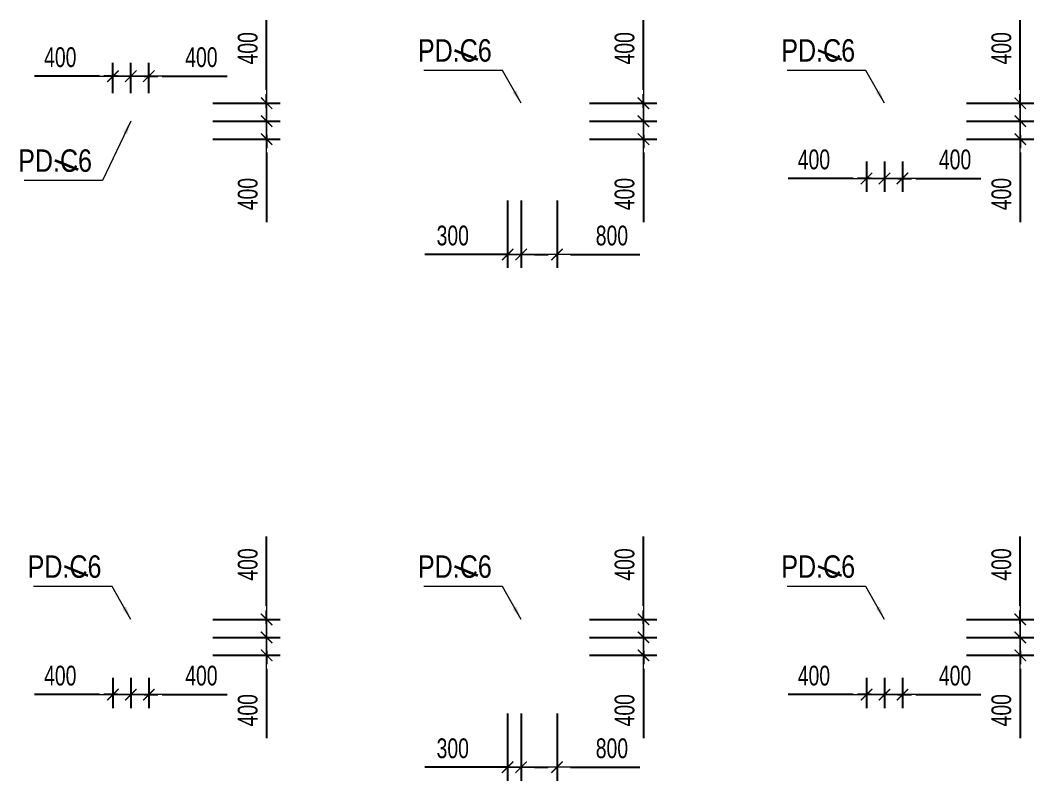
# Model space of a CAD drawing. Header units: millimetres. Extents: x -259680 to 286077, y -1281 to 94455.
# Drawn here: x 6735 to 29327, y 2206 to 19149 of the extents above; entities that cross this region are included whole.
import ezdxf
from ezdxf.enums import TextEntityAlignment as Align

# ---------------------------------------------------------------- set-up
doc = ezdxf.new("R2010")
doc.units = ezdxf.units.MM
doc.layers.get('Defpoints').update_dxf_attribs({"color": 151, "lineweight": 9})
for name, color, linetype, lineweight in [('$0$C1', 20, 'Continuous', 35), ('$1$NDC_S_ANNO', 7, 'Continuous', 20), ('$1$NDC_S_DIM', 1, 'Continuous', 15), ('NDC_S_DIM', 1, 'Continuous', 15)]:
    doc.layers.add(name, color=color, linetype=linetype, lineweight=lineweight)
doc.styles.add('$1$NDC_DIM', font='', dxfattribs={"width": 0.75})
doc.styles.add('$2$ARIAL', font='arial.ttf', dxfattribs={"width": 0.8})
doc.styles.add('NDC_DIM', font='', dxfattribs={"width": 0.75})
doc.styles.get('$1$NDC_DIM').set_extended_font_data('Dotum')
doc.styles.get('NDC_DIM').set_extended_font_data('Dotum')
doc.dimstyles.new('$0$NDC_dim_150', dxfattribs={"dimscale": 150, "dimtxt": 2.2, "dimasz": 1.5, "dimexe": 1.5, "dimexo": 2.5, "dimgap": 1, "dimtad": 1, "dimdec": 0, "dimzin": 0, "dimdsep": 46, "dimtxsty": '$1$NDC_DIM', "dimblk": '$1$DIMMARK', "dimcen": 0.09, "dimdle": 1.2, "dimclrd": 1, "dimclre": 1, "dimclrt": 3, "dimadec": 0, "dimazin": 0, "dimtfac": 1, "dimtdec": 0, "dimtix": 1, "dimtofl": 0, "dimtmove": 0, "dimatfit": 3, "dimfxl": 6, "dimfxlon": 1, "dimtolj": 1, "dimtzin": 0, "dimarcsym": 0})
doc.dimstyles.new('$1$NDC_dim_iso', dxfattribs={"dimtxt": 2.2, "dimasz": 1, "dimexe": 1.5, "dimexo": 2.5, "dimgap": 1, "dimtad": 1, "dimdec": 0, "dimzin": 0, "dimdsep": 46, "dimtxsty": '$1$NDC_DIM', "dimblk": '$1$DIMMARK', "dimcen": 0.09, "dimdle": 1.2, "dimclrd": 1, "dimclre": 1, "dimclrt": 3, "dimadec": 0, "dimazin": 0, "dimtfac": 1, "dimtdec": 0, "dimtix": 1, "dimtofl": 0, "dimtmove": 0, "dimatfit": 3, "dimfxl": 6, "dimfxlon": 1, "dimtolj": 1, "dimtzin": 0, "dimarcsym": 0})
doc.dimstyles.new('NDC_dim_200', dxfattribs={"dimscale": 200, "dimtxt": 2.2, "dimasz": 1.5, "dimexe": 1.5, "dimexo": 2.5, "dimgap": 1, "dimtad": 1, "dimdec": 0, "dimzin": 0, "dimdsep": 46, "dimtxsty": 'NDC_DIM', "dimblk": 'DIMMARK', "dimcen": 0.09, "dimdle": 1.2, "dimclrd": 1, "dimclre": 1, "dimclrt": 3, "dimadec": 0, "dimazin": 0, "dimtfac": 1, "dimtdec": 0, "dimtix": 1, "dimtofl": 0, "dimtmove": 0, "dimatfit": 3, "dimfxl": 6, "dimfxlon": 1, "dimtolj": 1, "dimtzin": 0, "dimarcsym": 0})

# ---------------------------------------------------------------- blocks, each defined once
blk = doc.blocks.new('$1$DIMMARK')
at = {"layer": '$1$NDC_S_DIM', "color": 1}
blk.add_line((-1.5, 0), (1, 0), dxfattribs=at)
at = {"layer": '$1$NDC_S_DIM', "color": 2, "const_width": 0.1}
blk.add_lwpolyline([(-0.424, -0.424), (0.424, 0.424)], dxfattribs=at)
blk = doc.blocks.new('DIMMARK')
at = {"layer": 'NDC_S_DIM', "color": 1}
blk.add_line((-1.5, 0), (1, 0), dxfattribs=at)
at = {"layer": 'NDC_S_DIM', "color": 2, "const_width": 0.1}
blk.add_lwpolyline([(-0.424, -0.424), (0.424, 0.424)], dxfattribs=at)
blk = doc.blocks.new('*D310')
at = {"layer": 'Defpoints', "color": 0, "ltscale": 100, "transparency": 16777216}
for p in [(9600, 17903), (9200, 17028), (9600, 17028)]:
    blk.add_point(p, dxfattribs=at)
at = {"layer": 'NDC_S_DIM', "color": 1, "lineweight": -2, "ltscale": 100, "transparency": 16777216}
for p, q in [((9200, 17528), (9200, 18203)), ((9600, 17528), (9600, 18203)), ((8900, 17903), (8600, 17903)), ((9900, 17903), (11345, 17903))]:
    blk.add_line(p, q, dxfattribs=at)
at = {"layer": 'NDC_S_DIM', "color": 1, "lineweight": -2, "ltscale": 100, "transparency": 16777216, "xscale": 300, "yscale": 300, "zscale": 300}
blk.add_blockref('DIMMARK', (9200, 17903), dxfattribs=at)
at = {"layer": 'NDC_S_DIM', "color": 1, "lineweight": -2, "ltscale": 100, "transparency": 16777216, "xscale": 300, "yscale": 300, "zscale": 300, "rotation": 180}
blk.add_blockref('DIMMARK', (9600, 17903), dxfattribs=at)
at = {"layer": 'NDC_S_DIM', "color": 3, "ltscale": 100, "transparency": 16777216, "insert": (10773, 18324), "char_height": 440, "attachment_point": 5, "style": 'NDC_DIM'}
blk.add_mtext('\\A1;400', dxfattribs=at)
blk = doc.blocks.new('*D311')
at = {"layer": 'Defpoints', "color": 0, "ltscale": 100, "transparency": 16777216}
for p in [(9200, 17903), (8800, 17028), (9200, 17028)]:
    blk.add_point(p, dxfattribs=at)
at = {"layer": 'NDC_S_DIM', "color": 1, "lineweight": -2, "ltscale": 100, "transparency": 16777216}
for p, q in [((8800, 17528), (8800, 18203)), ((9200, 17528), (9200, 18203)), ((8500, 17903), (7055, 17903)), ((9500, 17903), (9800, 17903))]:
    blk.add_line(p, q, dxfattribs=at)
at = {"layer": 'NDC_S_DIM', "color": 1, "lineweight": -2, "ltscale": 100, "transparency": 16777216, "xscale": 300, "yscale": 300, "zscale": 300}
blk.add_blockref('DIMMARK', (8800, 17903), dxfattribs=at)
at = {"layer": 'NDC_S_DIM', "color": 1, "lineweight": -2, "ltscale": 100, "transparency": 16777216, "xscale": 300, "yscale": 300, "zscale": 300, "rotation": 180}
blk.add_blockref('DIMMARK', (9200, 17903), dxfattribs=at)
at = {"layer": 'NDC_S_DIM', "color": 3, "ltscale": 100, "transparency": 16777216, "insert": (7627, 18324), "char_height": 440, "attachment_point": 5, "style": 'NDC_DIM'}
blk.add_mtext('\\A1;400', dxfattribs=at)
blk = doc.blocks.new('*D312')
at = {"layer": 'Defpoints', "color": 0, "ltscale": 100, "transparency": 16777216}
for p in [(9600, 17300), (12227, 17300), (9600, 16900)]:
    blk.add_point(p, dxfattribs=at)
at = {"layer": 'NDC_S_DIM', "color": 1, "lineweight": -2, "ltscale": 100, "transparency": 16777216}
for p, q in [((12227, 17600), (12227, 19149)), ((11027, 17300), (12527, 17300)), ((11027, 16900), (12527, 16900)), ((12227, 16600), (12227, 16300))]:
    blk.add_line(p, q, dxfattribs=at)
at = {"layer": 'NDC_S_DIM', "color": 1, "lineweight": -2, "ltscale": 100, "transparency": 16777216, "xscale": 300, "yscale": 300, "zscale": 300}
for p, rotation in [((12227, 17300), 270), ((12227, 16900), 90)]:
    blk.add_blockref('DIMMARK', p, dxfattribs=dict(at, rotation=rotation))
at = {"layer": 'NDC_S_DIM', "color": 3, "ltscale": 100, "transparency": 16777216, "insert": (11807, 18524), "char_height": 440, "attachment_point": 5, "rotation": 90, "style": 'NDC_DIM'}
blk.add_mtext('\\A1;400', dxfattribs=at)
blk = doc.blocks.new('*D313')
at = {"layer": 'Defpoints', "color": 0, "ltscale": 100, "transparency": 16777216}
for p in [(9600, 16900), (12227, 16900), (9600, 16500)]:
    blk.add_point(p, dxfattribs=at)
at = {"layer": 'NDC_S_DIM', "color": 1, "lineweight": -2, "ltscale": 100, "transparency": 16777216}
for p, q in [((12227, 17200), (12227, 17500)), ((11027, 16900), (12527, 16900)), ((11027, 16500), (12527, 16500)), ((12227, 16200), (12227, 14651))]:
    blk.add_line(p, q, dxfattribs=at)
at = {"layer": 'NDC_S_DIM', "color": 1, "lineweight": -2, "ltscale": 100, "transparency": 16777216, "xscale": 300, "yscale": 300, "zscale": 300}
for p, rotation in [((12227, 16900), 270), ((12227, 16500), 90)]:
    blk.add_blockref('DIMMARK', p, dxfattribs=dict(at, rotation=rotation))
at = {"layer": 'NDC_S_DIM', "color": 3, "ltscale": 100, "transparency": 16777216, "insert": (11807, 15276), "char_height": 440, "attachment_point": 5, "rotation": 90, "style": 'NDC_DIM'}
blk.add_mtext('\\A1;400', dxfattribs=at)
blk = doc.blocks.new('*D314')
at = {"layer": 'Defpoints', "color": 0, "ltscale": 100, "transparency": 16777216}
for p in [(18700, 17300), (20627, 17300), (18700, 16900)]:
    blk.add_point(p, dxfattribs=at)
at = {"layer": 'NDC_S_DIM', "color": 1, "lineweight": -2, "ltscale": 100, "transparency": 16777216}
for p, q in [((20627, 17600), (20627, 19149)), ((19427, 17300), (20927, 17300)), ((19427, 16900), (20927, 16900)), ((20627, 16600), (20627, 16300))]:
    blk.add_line(p, q, dxfattribs=at)
at = {"layer": 'NDC_S_DIM', "color": 1, "lineweight": -2, "ltscale": 100, "transparency": 16777216, "xscale": 300, "yscale": 300, "zscale": 300}
for p, rotation in [((20627, 17300), 270), ((20627, 16900), 90)]:
    blk.add_blockref('DIMMARK', p, dxfattribs=dict(at, rotation=rotation))
at = {"layer": 'NDC_S_DIM', "color": 3, "ltscale": 100, "transparency": 16777216, "insert": (20207, 18524), "char_height": 440, "attachment_point": 5, "rotation": 90, "style": 'NDC_DIM'}
blk.add_mtext('\\A1;400', dxfattribs=at)
blk = doc.blocks.new('*D315')
at = {"layer": 'Defpoints', "color": 0, "ltscale": 100, "transparency": 16777216}
for p in [(18700, 16900), (20627, 16900), (18700, 16500)]:
    blk.add_point(p, dxfattribs=at)
at = {"layer": 'NDC_S_DIM', "color": 1, "lineweight": -2, "ltscale": 100, "transparency": 16777216}
for p, q in [((20627, 17200), (20627, 17500)), ((19427, 16900), (20927, 16900)), ((19427, 16500), (20927, 16500)), ((20627, 16200), (20627, 14651))]:
    blk.add_line(p, q, dxfattribs=at)
at = {"layer": 'NDC_S_DIM', "color": 1, "lineweight": -2, "ltscale": 100, "transparency": 16777216, "xscale": 300, "yscale": 300, "zscale": 300}
for p, rotation in [((20627, 16900), 270), ((20627, 16500), 90)]:
    blk.add_blockref('DIMMARK', p, dxfattribs=dict(at, rotation=rotation))
at = {"layer": 'NDC_S_DIM', "color": 3, "ltscale": 100, "transparency": 16777216, "insert": (20207, 15276), "char_height": 440, "attachment_point": 5, "rotation": 90, "style": 'NDC_DIM'}
blk.add_mtext('\\A1;400', dxfattribs=at)
blk = doc.blocks.new('*D316')
at = {"layer": 'Defpoints', "color": 0, "ltscale": 100, "transparency": 16777216}
for p in [(26000, 16500), (26400, 16500), (26400, 15624)]:
    blk.add_point(p, dxfattribs=at)
at = {"layer": 'NDC_S_DIM', "color": 1, "lineweight": -2, "ltscale": 100, "transparency": 16777216}
for p, q in [((26000, 16000), (26000, 15324)), ((26400, 16000), (26400, 15324)), ((25700, 15624), (25400, 15624)), ((26700, 15624), (28145, 15624))]:
    blk.add_line(p, q, dxfattribs=at)
at = {"layer": 'NDC_S_DIM', "color": 1, "lineweight": -2, "ltscale": 100, "transparency": 16777216, "xscale": 300, "yscale": 300, "zscale": 300}
blk.add_blockref('DIMMARK', (26000, 15624), dxfattribs=at)
at = {"layer": 'NDC_S_DIM', "color": 1, "lineweight": -2, "ltscale": 100, "transparency": 16777216, "xscale": 300, "yscale": 300, "zscale": 300, "rotation": 180}
blk.add_blockref('DIMMARK', (26400, 15624), dxfattribs=at)
at = {"layer": 'NDC_S_DIM', "color": 3, "ltscale": 100, "transparency": 16777216, "insert": (27573, 16045), "char_height": 440, "attachment_point": 5, "style": 'NDC_DIM'}
blk.add_mtext('\\A1;400', dxfattribs=at)
blk = doc.blocks.new('*D317')
at = {"layer": 'Defpoints', "color": 0, "ltscale": 100, "transparency": 16777216}
for p in [(25600, 16500), (26000, 16500), (26000, 15624)]:
    blk.add_point(p, dxfattribs=at)
at = {"layer": 'NDC_S_DIM', "color": 1, "lineweight": -2, "ltscale": 100, "transparency": 16777216}
for p, q in [((25600, 16000), (25600, 15324)), ((26000, 16000), (26000, 15324)), ((25300, 15624), (23855, 15624)), ((26300, 15624), (26600, 15624))]:
    blk.add_line(p, q, dxfattribs=at)
at = {"layer": 'NDC_S_DIM', "color": 1, "lineweight": -2, "ltscale": 100, "transparency": 16777216, "xscale": 300, "yscale": 300, "zscale": 300}
blk.add_blockref('DIMMARK', (25600, 15624), dxfattribs=at)
at = {"layer": 'NDC_S_DIM', "color": 1, "lineweight": -2, "ltscale": 100, "transparency": 16777216, "xscale": 300, "yscale": 300, "zscale": 300, "rotation": 180}
blk.add_blockref('DIMMARK', (26000, 15624), dxfattribs=at)
at = {"layer": 'NDC_S_DIM', "color": 3, "ltscale": 100, "transparency": 16777216, "insert": (24427, 16045), "char_height": 440, "attachment_point": 5, "style": 'NDC_DIM'}
blk.add_mtext('\\A1;400', dxfattribs=at)
blk = doc.blocks.new('*D318')
at = {"layer": 'Defpoints', "color": 0, "ltscale": 100, "transparency": 16777216}
for p in [(26400, 17300), (29027, 17300), (26400, 16900)]:
    blk.add_point(p, dxfattribs=at)
at = {"layer": 'NDC_S_DIM', "color": 1, "lineweight": -2, "ltscale": 100, "transparency": 16777216}
for p, q in [((29027, 17600), (29027, 19149)), ((27827, 17300), (29327, 17300)), ((27827, 16900), (29327, 16900)), ((29027, 16600), (29027, 16300))]:
    blk.add_line(p, q, dxfattribs=at)
at = {"layer": 'NDC_S_DIM', "color": 1, "lineweight": -2, "ltscale": 100, "transparency": 16777216, "xscale": 300, "yscale": 300, "zscale": 300}
for p, rotation in [((29027, 17300), 270), ((29027, 16900), 90)]:
    blk.add_blockref('DIMMARK', p, dxfattribs=dict(at, rotation=rotation))
at = {"layer": 'NDC_S_DIM', "color": 3, "ltscale": 100, "transparency": 16777216, "insert": (28607, 18524), "char_height": 440, "attachment_point": 5, "rotation": 90, "style": 'NDC_DIM'}
blk.add_mtext('\\A1;400', dxfattribs=at)
blk = doc.blocks.new('*D319')
at = {"layer": 'Defpoints', "color": 0, "ltscale": 100, "transparency": 16777216}
for p in [(26400, 16900), (29027, 16900), (26400, 16500)]:
    blk.add_point(p, dxfattribs=at)
at = {"layer": 'NDC_S_DIM', "color": 1, "lineweight": -2, "ltscale": 100, "transparency": 16777216}
for p, q in [((29027, 17200), (29027, 17500)), ((27827, 16900), (29327, 16900)), ((27827, 16500), (29327, 16500)), ((29027, 16200), (29027, 14651))]:
    blk.add_line(p, q, dxfattribs=at)
at = {"layer": 'NDC_S_DIM', "color": 1, "lineweight": -2, "ltscale": 100, "transparency": 16777216, "xscale": 300, "yscale": 300, "zscale": 300}
for p, rotation in [((29027, 16900), 270), ((29027, 16500), 90)]:
    blk.add_blockref('DIMMARK', p, dxfattribs=dict(at, rotation=rotation))
at = {"layer": 'NDC_S_DIM', "color": 3, "ltscale": 100, "transparency": 16777216, "insert": (28607, 15276), "char_height": 440, "attachment_point": 5, "rotation": 90, "style": 'NDC_DIM'}
blk.add_mtext('\\A1;400', dxfattribs=at)
blk = doc.blocks.new('*D328')
at = {"layer": 'Defpoints', "color": 0, "ltscale": 100, "transparency": 16777216}
for p in [(9200, 5000), (9600, 5000), (9600, 4124)]:
    blk.add_point(p, dxfattribs=at)
at = {"layer": 'NDC_S_DIM', "color": 1, "lineweight": -2, "ltscale": 100, "transparency": 16777216}
for p, q in [((9200, 4500), (9200, 3824)), ((9600, 4500), (9600, 3824)), ((8900, 4124), (8600, 4124)), ((9900, 4124), (11345, 4124))]:
    blk.add_line(p, q, dxfattribs=at)
at = {"layer": 'NDC_S_DIM', "color": 1, "lineweight": -2, "ltscale": 100, "transparency": 16777216, "xscale": 300, "yscale": 300, "zscale": 300}
blk.add_blockref('DIMMARK', (9200, 4124), dxfattribs=at)
at = {"layer": 'NDC_S_DIM', "color": 1, "lineweight": -2, "ltscale": 100, "transparency": 16777216, "xscale": 300, "yscale": 300, "zscale": 300, "rotation": 180}
blk.add_blockref('DIMMARK', (9600, 4124), dxfattribs=at)
at = {"layer": 'NDC_S_DIM', "color": 3, "ltscale": 100, "transparency": 16777216, "insert": (10773, 4545), "char_height": 440, "attachment_point": 5, "style": 'NDC_DIM'}
blk.add_mtext('\\A1;400', dxfattribs=at)
blk = doc.blocks.new('*D329')
at = {"layer": 'Defpoints', "color": 0, "ltscale": 100, "transparency": 16777216}
for p in [(8800, 5000), (9200, 5000), (9200, 4124)]:
    blk.add_point(p, dxfattribs=at)
at = {"layer": 'NDC_S_DIM', "color": 1, "lineweight": -2, "ltscale": 100, "transparency": 16777216}
for p, q in [((8800, 4500), (8800, 3824)), ((9200, 4500), (9200, 3824)), ((8500, 4124), (7055, 4124)), ((9500, 4124), (9800, 4124))]:
    blk.add_line(p, q, dxfattribs=at)
at = {"layer": 'NDC_S_DIM', "color": 1, "lineweight": -2, "ltscale": 100, "transparency": 16777216, "xscale": 300, "yscale": 300, "zscale": 300}
blk.add_blockref('DIMMARK', (8800, 4124), dxfattribs=at)
at = {"layer": 'NDC_S_DIM', "color": 1, "lineweight": -2, "ltscale": 100, "transparency": 16777216, "xscale": 300, "yscale": 300, "zscale": 300, "rotation": 180}
blk.add_blockref('DIMMARK', (9200, 4124), dxfattribs=at)
at = {"layer": 'NDC_S_DIM', "color": 3, "ltscale": 100, "transparency": 16777216, "insert": (7627, 4545), "char_height": 440, "attachment_point": 5, "style": 'NDC_DIM'}
blk.add_mtext('\\A1;400', dxfattribs=at)
blk = doc.blocks.new('*D330')
at = {"layer": 'Defpoints', "color": 0, "ltscale": 100, "transparency": 16777216}
for p in [(9600, 5800), (12227, 5800), (9600, 5400)]:
    blk.add_point(p, dxfattribs=at)
at = {"layer": 'NDC_S_DIM', "color": 1, "lineweight": -2, "ltscale": 100, "transparency": 16777216}
for p, q in [((12227, 6100), (12227, 7649)), ((11027, 5800), (12527, 5800)), ((11027, 5400), (12527, 5400)), ((12227, 5100), (12227, 4800))]:
    blk.add_line(p, q, dxfattribs=at)
at = {"layer": 'NDC_S_DIM', "color": 1, "lineweight": -2, "ltscale": 100, "transparency": 16777216, "xscale": 300, "yscale": 300, "zscale": 300}
for p, rotation in [((12227, 5800), 270), ((12227, 5400), 90)]:
    blk.add_blockref('DIMMARK', p, dxfattribs=dict(at, rotation=rotation))
at = {"layer": 'NDC_S_DIM', "color": 3, "ltscale": 100, "transparency": 16777216, "insert": (11807, 7024), "char_height": 440, "attachment_point": 5, "rotation": 90, "style": 'NDC_DIM'}
blk.add_mtext('\\A1;400', dxfattribs=at)
blk = doc.blocks.new('*D331')
at = {"layer": 'Defpoints', "color": 0, "ltscale": 100, "transparency": 16777216}
for p in [(9600, 5400), (12227, 5400), (9600, 5000)]:
    blk.add_point(p, dxfattribs=at)
at = {"layer": 'NDC_S_DIM', "color": 1, "lineweight": -2, "ltscale": 100, "transparency": 16777216}
for p, q in [((12227, 5700), (12227, 6000)), ((11027, 5400), (12527, 5400)), ((11027, 5000), (12527, 5000)), ((12227, 4700), (12227, 3151))]:
    blk.add_line(p, q, dxfattribs=at)
at = {"layer": 'NDC_S_DIM', "color": 1, "lineweight": -2, "ltscale": 100, "transparency": 16777216, "xscale": 300, "yscale": 300, "zscale": 300}
for p, rotation in [((12227, 5400), 270), ((12227, 5000), 90)]:
    blk.add_blockref('DIMMARK', p, dxfattribs=dict(at, rotation=rotation))
at = {"layer": 'NDC_S_DIM', "color": 3, "ltscale": 100, "transparency": 16777216, "insert": (11807, 3776), "char_height": 440, "attachment_point": 5, "rotation": 90, "style": 'NDC_DIM'}
blk.add_mtext('\\A1;400', dxfattribs=at)
blk = doc.blocks.new('*D332')
at = {"layer": 'Defpoints', "color": 0, "ltscale": 100, "transparency": 16777216}
for p in [(18700, 5800), (20627, 5800), (18700, 5400)]:
    blk.add_point(p, dxfattribs=at)
at = {"layer": 'NDC_S_DIM', "color": 1, "lineweight": -2, "ltscale": 100, "transparency": 16777216}
for p, q in [((20627, 6100), (20627, 7649)), ((19427, 5800), (20927, 5800)), ((19427, 5400), (20927, 5400)), ((20627, 5100), (20627, 4800))]:
    blk.add_line(p, q, dxfattribs=at)
at = {"layer": 'NDC_S_DIM', "color": 1, "lineweight": -2, "ltscale": 100, "transparency": 16777216, "xscale": 300, "yscale": 300, "zscale": 300}
for p, rotation in [((20627, 5800), 270), ((20627, 5400), 90)]:
    blk.add_blockref('DIMMARK', p, dxfattribs=dict(at, rotation=rotation))
at = {"layer": 'NDC_S_DIM', "color": 3, "ltscale": 100, "transparency": 16777216, "insert": (20207, 7024), "char_height": 440, "attachment_point": 5, "rotation": 90, "style": 'NDC_DIM'}
blk.add_mtext('\\A1;400', dxfattribs=at)
blk = doc.blocks.new('*D333')
at = {"layer": 'Defpoints', "color": 0, "ltscale": 100, "transparency": 16777216}
for p in [(18700, 5400), (20627, 5400), (18700, 5000)]:
    blk.add_point(p, dxfattribs=at)
at = {"layer": 'NDC_S_DIM', "color": 1, "lineweight": -2, "ltscale": 100, "transparency": 16777216}
for p, q in [((20627, 5700), (20627, 6000)), ((19427, 5400), (20927, 5400)), ((19427, 5000), (20927, 5000)), ((20627, 4700), (20627, 3151))]:
    blk.add_line(p, q, dxfattribs=at)
at = {"layer": 'NDC_S_DIM', "color": 1, "lineweight": -2, "ltscale": 100, "transparency": 16777216, "xscale": 300, "yscale": 300, "zscale": 300}
for p, rotation in [((20627, 5400), 270), ((20627, 5000), 90)]:
    blk.add_blockref('DIMMARK', p, dxfattribs=dict(at, rotation=rotation))
at = {"layer": 'NDC_S_DIM', "color": 3, "ltscale": 100, "transparency": 16777216, "insert": (20207, 3776), "char_height": 440, "attachment_point": 5, "rotation": 90, "style": 'NDC_DIM'}
blk.add_mtext('\\A1;400', dxfattribs=at)
blk = doc.blocks.new('*D334')
at = {"layer": 'Defpoints', "color": 0, "ltscale": 100, "transparency": 16777216}
for p in [(26000, 5000), (26400, 5000), (26400, 4124)]:
    blk.add_point(p, dxfattribs=at)
at = {"layer": 'NDC_S_DIM', "color": 1, "lineweight": -2, "ltscale": 100, "transparency": 16777216}
for p, q in [((26000, 4500), (26000, 3824)), ((26400, 4500), (26400, 3824)), ((25700, 4124), (25400, 4124)), ((26700, 4124), (28145, 4124))]:
    blk.add_line(p, q, dxfattribs=at)
at = {"layer": 'NDC_S_DIM', "color": 1, "lineweight": -2, "ltscale": 100, "transparency": 16777216, "xscale": 300, "yscale": 300, "zscale": 300}
blk.add_blockref('DIMMARK', (26000, 4124), dxfattribs=at)
at = {"layer": 'NDC_S_DIM', "color": 1, "lineweight": -2, "ltscale": 100, "transparency": 16777216, "xscale": 300, "yscale": 300, "zscale": 300, "rotation": 180}
blk.add_blockref('DIMMARK', (26400, 4124), dxfattribs=at)
at = {"layer": 'NDC_S_DIM', "color": 3, "ltscale": 100, "transparency": 16777216, "insert": (27573, 4545), "char_height": 440, "attachment_point": 5, "style": 'NDC_DIM'}
blk.add_mtext('\\A1;400', dxfattribs=at)
blk = doc.blocks.new('*D335')
at = {"layer": 'Defpoints', "color": 0, "ltscale": 100, "transparency": 16777216}
for p in [(25600, 5000), (26000, 5000), (26000, 4124)]:
    blk.add_point(p, dxfattribs=at)
at = {"layer": 'NDC_S_DIM', "color": 1, "lineweight": -2, "ltscale": 100, "transparency": 16777216}
for p, q in [((25600, 4500), (25600, 3824)), ((26000, 4500), (26000, 3824)), ((25300, 4124), (23855, 4124)), ((26300, 4124), (26600, 4124))]:
    blk.add_line(p, q, dxfattribs=at)
at = {"layer": 'NDC_S_DIM', "color": 1, "lineweight": -2, "ltscale": 100, "transparency": 16777216, "xscale": 300, "yscale": 300, "zscale": 300}
blk.add_blockref('DIMMARK', (25600, 4124), dxfattribs=at)
at = {"layer": 'NDC_S_DIM', "color": 1, "lineweight": -2, "ltscale": 100, "transparency": 16777216, "xscale": 300, "yscale": 300, "zscale": 300, "rotation": 180}
blk.add_blockref('DIMMARK', (26000, 4124), dxfattribs=at)
at = {"layer": 'NDC_S_DIM', "color": 3, "ltscale": 100, "transparency": 16777216, "insert": (24427, 4545), "char_height": 440, "attachment_point": 5, "style": 'NDC_DIM'}
blk.add_mtext('\\A1;400', dxfattribs=at)
blk = doc.blocks.new('*D336')
at = {"layer": 'Defpoints', "color": 0, "ltscale": 100, "transparency": 16777216}
for p in [(26400, 5800), (29027, 5800), (26400, 5400)]:
    blk.add_point(p, dxfattribs=at)
at = {"layer": 'NDC_S_DIM', "color": 1, "lineweight": -2, "ltscale": 100, "transparency": 16777216}
for p, q in [((29027, 6100), (29027, 7649)), ((27827, 5800), (29327, 5800)), ((27827, 5400), (29327, 5400)), ((29027, 5100), (29027, 4800))]:
    blk.add_line(p, q, dxfattribs=at)
at = {"layer": 'NDC_S_DIM', "color": 1, "lineweight": -2, "ltscale": 100, "transparency": 16777216, "xscale": 300, "yscale": 300, "zscale": 300}
for p, rotation in [((29027, 5800), 270), ((29027, 5400), 90)]:
    blk.add_blockref('DIMMARK', p, dxfattribs=dict(at, rotation=rotation))
at = {"layer": 'NDC_S_DIM', "color": 3, "ltscale": 100, "transparency": 16777216, "insert": (28607, 7024), "char_height": 440, "attachment_point": 5, "rotation": 90, "style": 'NDC_DIM'}
blk.add_mtext('\\A1;400', dxfattribs=at)
blk = doc.blocks.new('*D337')
at = {"layer": 'Defpoints', "color": 0, "ltscale": 100, "transparency": 16777216}
for p in [(26400, 5400), (29027, 5400), (26400, 5000)]:
    blk.add_point(p, dxfattribs=at)
at = {"layer": 'NDC_S_DIM', "color": 1, "lineweight": -2, "ltscale": 100, "transparency": 16777216}
for p, q in [((29027, 5700), (29027, 6000)), ((27827, 5400), (29327, 5400)), ((27827, 5000), (29327, 5000)), ((29027, 4700), (29027, 3151))]:
    blk.add_line(p, q, dxfattribs=at)
at = {"layer": 'NDC_S_DIM', "color": 1, "lineweight": -2, "ltscale": 100, "transparency": 16777216, "xscale": 300, "yscale": 300, "zscale": 300}
for p, rotation in [((29027, 5400), 270), ((29027, 5000), 90)]:
    blk.add_blockref('DIMMARK', p, dxfattribs=dict(at, rotation=rotation))
at = {"layer": 'NDC_S_DIM', "color": 3, "ltscale": 100, "transparency": 16777216, "insert": (28607, 3776), "char_height": 440, "attachment_point": 5, "rotation": 90, "style": 'NDC_DIM'}
blk.add_mtext('\\A1;400', dxfattribs=at)
blk = doc.blocks.new('*D1108')
at = {"layer": 'Defpoints', "color": 0, "ltscale": 100, "transparency": 16777216}
for p in [(17900, 16500), (18700, 16500), (18700, 13930)]:
    blk.add_point(p, dxfattribs=at)
at = {"layer": 'NDC_S_DIM', "color": 1, "lineweight": -2, "ltscale": 100, "transparency": 16777216}
for p, q in [((17900, 15130), (17900, 13630)), ((18700, 15130), (18700, 13630)), ((17600, 13930), (17300, 13930)), ((19000, 13930), (20549, 13930))]:
    blk.add_line(p, q, dxfattribs=at)
at = {"layer": 'NDC_S_DIM', "color": 1, "lineweight": -2, "ltscale": 100, "transparency": 16777216, "xscale": 300, "yscale": 300, "zscale": 300}
blk.add_blockref('DIMMARK', (17900, 13930), dxfattribs=at)
at = {"layer": 'NDC_S_DIM', "color": 1, "lineweight": -2, "ltscale": 100, "transparency": 16777216, "xscale": 300, "yscale": 300, "zscale": 300, "rotation": 180}
blk.add_blockref('DIMMARK', (18700, 13930), dxfattribs=at)
at = {"layer": 'NDC_S_DIM', "color": 3, "ltscale": 100, "transparency": 16777216, "insert": (19924, 14350), "char_height": 440, "attachment_point": 5, "style": 'NDC_DIM'}
blk.add_mtext('\\A1;800', dxfattribs=at)
blk = doc.blocks.new('*D1109')
at = {"layer": 'Defpoints', "color": 0, "ltscale": 100, "transparency": 16777216}
for p in [(17600, 16500), (17900, 16500), (17900, 13930)]:
    blk.add_point(p, dxfattribs=at)
at = {"layer": 'NDC_S_DIM', "color": 1, "lineweight": -2, "ltscale": 100, "transparency": 16777216}
for p, q in [((17600, 15130), (17600, 13630)), ((17900, 15130), (17900, 13630)), ((17300, 13930), (15751, 13930)), ((18200, 13930), (18500, 13930))]:
    blk.add_line(p, q, dxfattribs=at)
at = {"layer": 'NDC_S_DIM', "color": 1, "lineweight": -2, "ltscale": 100, "transparency": 16777216, "xscale": 300, "yscale": 300, "zscale": 300}
blk.add_blockref('DIMMARK', (17600, 13930), dxfattribs=at)
at = {"layer": 'NDC_S_DIM', "color": 1, "lineweight": -2, "ltscale": 100, "transparency": 16777216, "xscale": 300, "yscale": 300, "zscale": 300, "rotation": 180}
blk.add_blockref('DIMMARK', (17900, 13930), dxfattribs=at)
at = {"layer": 'NDC_S_DIM', "color": 3, "ltscale": 100, "transparency": 16777216, "insert": (16376, 14350), "char_height": 440, "attachment_point": 5, "style": 'NDC_DIM'}
blk.add_mtext('\\A1;300', dxfattribs=at)
blk = doc.blocks.new('*D1110')
at = {"layer": 'Defpoints', "color": 0, "ltscale": 100, "transparency": 16777216}
for p in [(17900, 5000), (18700, 5000), (18700, 2506)]:
    blk.add_point(p, dxfattribs=at)
at = {"layer": 'NDC_S_DIM', "color": 1, "lineweight": -2, "ltscale": 100, "transparency": 16777216}
for p, q in [((17900, 3706), (17900, 2206)), ((18700, 3706), (18700, 2206)), ((17600, 2506), (17300, 2506)), ((19000, 2506), (20549, 2506))]:
    blk.add_line(p, q, dxfattribs=at)
at = {"layer": 'NDC_S_DIM', "color": 1, "lineweight": -2, "ltscale": 100, "transparency": 16777216, "xscale": 300, "yscale": 300, "zscale": 300}
blk.add_blockref('DIMMARK', (17900, 2506), dxfattribs=at)
at = {"layer": 'NDC_S_DIM', "color": 1, "lineweight": -2, "ltscale": 100, "transparency": 16777216, "xscale": 300, "yscale": 300, "zscale": 300, "rotation": 180}
blk.add_blockref('DIMMARK', (18700, 2506), dxfattribs=at)
at = {"layer": 'NDC_S_DIM', "color": 3, "ltscale": 100, "transparency": 16777216, "insert": (19924, 2926), "char_height": 440, "attachment_point": 5, "style": 'NDC_DIM'}
blk.add_mtext('\\A1;800', dxfattribs=at)
blk = doc.blocks.new('*D1111')
at = {"layer": 'Defpoints', "color": 0, "ltscale": 100, "transparency": 16777216}
for p in [(17600, 5000), (17900, 5000), (17900, 2506)]:
    blk.add_point(p, dxfattribs=at)
at = {"layer": 'NDC_S_DIM', "color": 1, "lineweight": -2, "ltscale": 100, "transparency": 16777216}
for p, q in [((17600, 3706), (17600, 2206)), ((17900, 3706), (17900, 2206)), ((17300, 2506), (15751, 2506)), ((18200, 2506), (18500, 2506))]:
    blk.add_line(p, q, dxfattribs=at)
at = {"layer": 'NDC_S_DIM', "color": 1, "lineweight": -2, "ltscale": 100, "transparency": 16777216, "xscale": 300, "yscale": 300, "zscale": 300}
blk.add_blockref('DIMMARK', (17600, 2506), dxfattribs=at)
at = {"layer": 'NDC_S_DIM', "color": 1, "lineweight": -2, "ltscale": 100, "transparency": 16777216, "xscale": 300, "yscale": 300, "zscale": 300, "rotation": 180}
blk.add_blockref('DIMMARK', (17900, 2506), dxfattribs=at)
at = {"layer": 'NDC_S_DIM', "color": 3, "ltscale": 100, "transparency": 16777216, "insert": (16376, 2926), "char_height": 440, "attachment_point": 5, "style": 'NDC_DIM'}
blk.add_mtext('\\A1;300', dxfattribs=at)
blk = doc.blocks.new('*U220')
at = {"layer": '$1$NDC_S_ANNO', "ltscale": 0.8, "style": '$2$ARIAL', "width": 0.8}
blk.add_attdef('TEN', text='', height=2.5, dxfattribs=at).set_placement((-2.58, 1.03), align=Align.MIDDLE_CENTER)
at = {"layer": '$1$NDC_S_ANNO', "ltscale": 0.8, "style": '$2$ARIAL', "width": 0.8, "flags": 1}
blk.add_attdef('CHU_THICH', text='', height=2.5, dxfattribs=at).set_placement((0, 0), align=Align.MIDDLE_CENTER)
at = {"layer": 'Defpoints'}
blk.add_leader([(0, 0), (-2.58, 1.03)], dimstyle='$1$NDC_dim_iso', override={"dimgap": 0.625, "dimtad": 0}, dxfattribs=at)
blk = doc.blocks.new('$0$co t check')
at = {"layer": '$0$C1', "xscale": 200, "yscale": 200, "zscale": 200}
for p in [(14898, 18271), (22998, 18271), (5987, 15816), (6198, 6771), (14898, 6771), (22998, 6771)]:
    blk.add_blockref('*U220', p, dxfattribs=at).add_auto_attribs({'TEN': 'PD.C6'})
at = {"layer": '$0$C1'}
for points in [[(15859, 17300), (15442, 18032), (13693, 18032)], [(23959, 17300), (23542, 18032), (21793, 18032)], [(7159, 16900), (6531, 15577), (4782, 15577)], [(7159, 5800), (6742, 6532), (4993, 6532)], [(15859, 5800), (15442, 6532), (13693, 6532)], [(23959, 5800), (23542, 6532), (21793, 6532)]]:
    blk.add_leader(points, dimstyle='$0$NDC_dim_150', override={"dimasz": 2, "dimgap": 1, "dimtad": 0}, dxfattribs=at)

msp = doc.modelspace()

# ---------------------------------------------------------------- block references
at = {"layer": '$1$NDC_S_DIM'}
msp.add_blockref('$0$co t check', (2040.6, 0), dxfattribs=at)

# ---------------------------------------------------------------- dimensions: what is measured, and where the dimension line sits
at = {"layer": 'NDC_S_DIM', "ltscale": 100}
for base, p1, p2, picture, middle in [((12226.7, 17300), (9600, 16900), (9600, 17300), '*D312', (12226.7, 18524.3)), ((20626.7, 17300), (18700, 16900), (18700, 17300), '*D314', (20626.7, 18524.3)), ((29026.7, 17300), (26400, 16900), (26400, 17300), '*D318', (29026.7, 18524.3)), ((12226.7, 16900), (9600, 16500), (9600, 16900), '*D313', (12226.7, 15275.7)), ((20626.7, 16900), (18700, 16500), (18700, 16900), '*D315', (20626.7, 15275.7)), ((29026.7, 16900), (26400, 16500), (26400, 16900), '*D319', (29026.7, 15275.7)), ((12226.7, 5800), (9600, 5400), (9600, 5800), '*D330', (12226.7, 7024.3)), ((20626.7, 5800), (18700, 5400), (18700, 5800), '*D332', (20626.7, 7024.3)), ((29026.7, 5800), (26400, 5400), (26400, 5800), '*D336', (29026.7, 7024.3)), ((12226.7, 5400), (9600, 5000), (9600, 5400), '*D331', (12226.7, 3775.7)), ((20626.7, 5400), (18700, 5000), (18700, 5400), '*D333', (20626.7, 3775.7)), ((29026.7, 5400), (26400, 5000), (26400, 5400), '*D337', (29026.7, 3775.7))]:
    dim = msp.add_linear_dim(base=base, p1=p1, p2=p2, angle=90, dimstyle='NDC_dim_200', dxfattribs=at)
    dim.commit()
    dim.dimension.update_dxf_attribs({"geometry": picture, "text_midpoint": middle, "dimtype": 160})
for base, p1, p2, picture, middle in [((9200, 17903.3), (8800, 17027.8), (9200, 17027.8), '*D311', (7627.5, 17903.3)), ((9600, 17903.3), (9200, 17027.8), (9600, 17027.8), '*D310', (10772.5, 17903.3)), ((17900, 13930.2), (17600, 16500), (17900, 16500), '*D1109', (16375.7, 13930.2)), ((18700, 13930.2), (17900, 16500), (18700, 16500), '*D1108', (19924.3, 13930.2)), ((26000, 15624.4), (25600, 16500), (26000, 16500), '*D317', (24427.5, 15624.4)), ((26400, 15624.4), (26000, 16500), (26400, 16500), '*D316', (27572.5, 15624.4)), ((9200, 4124.4), (8800, 5000), (9200, 5000), '*D329', (7627.5, 4124.4)), ((9600, 4124.4), (9200, 5000), (9600, 5000), '*D328', (10772.5, 4124.4)), ((17900, 2505.9), (17600, 5000), (17900, 5000), '*D1111', (16375.7, 2505.9)), ((18700, 2505.9), (17900, 5000), (18700, 5000), '*D1110', (19924.3, 2505.9)), ((26000, 4124.4), (25600, 5000), (26000, 5000), '*D335', (24427.5, 4124.4)), ((26400, 4124.4), (26000, 5000), (26400, 5000), '*D334', (27572.5, 4124.4))]:
    dim = msp.add_linear_dim(base=base, p1=p1, p2=p2, dimstyle='NDC_dim_200', dxfattribs=at)
    dim.commit()
    dim.dimension.update_dxf_attribs({"geometry": picture, "text_midpoint": middle, "dimtype": 160})

doc.saveas('drawing.dxf')
